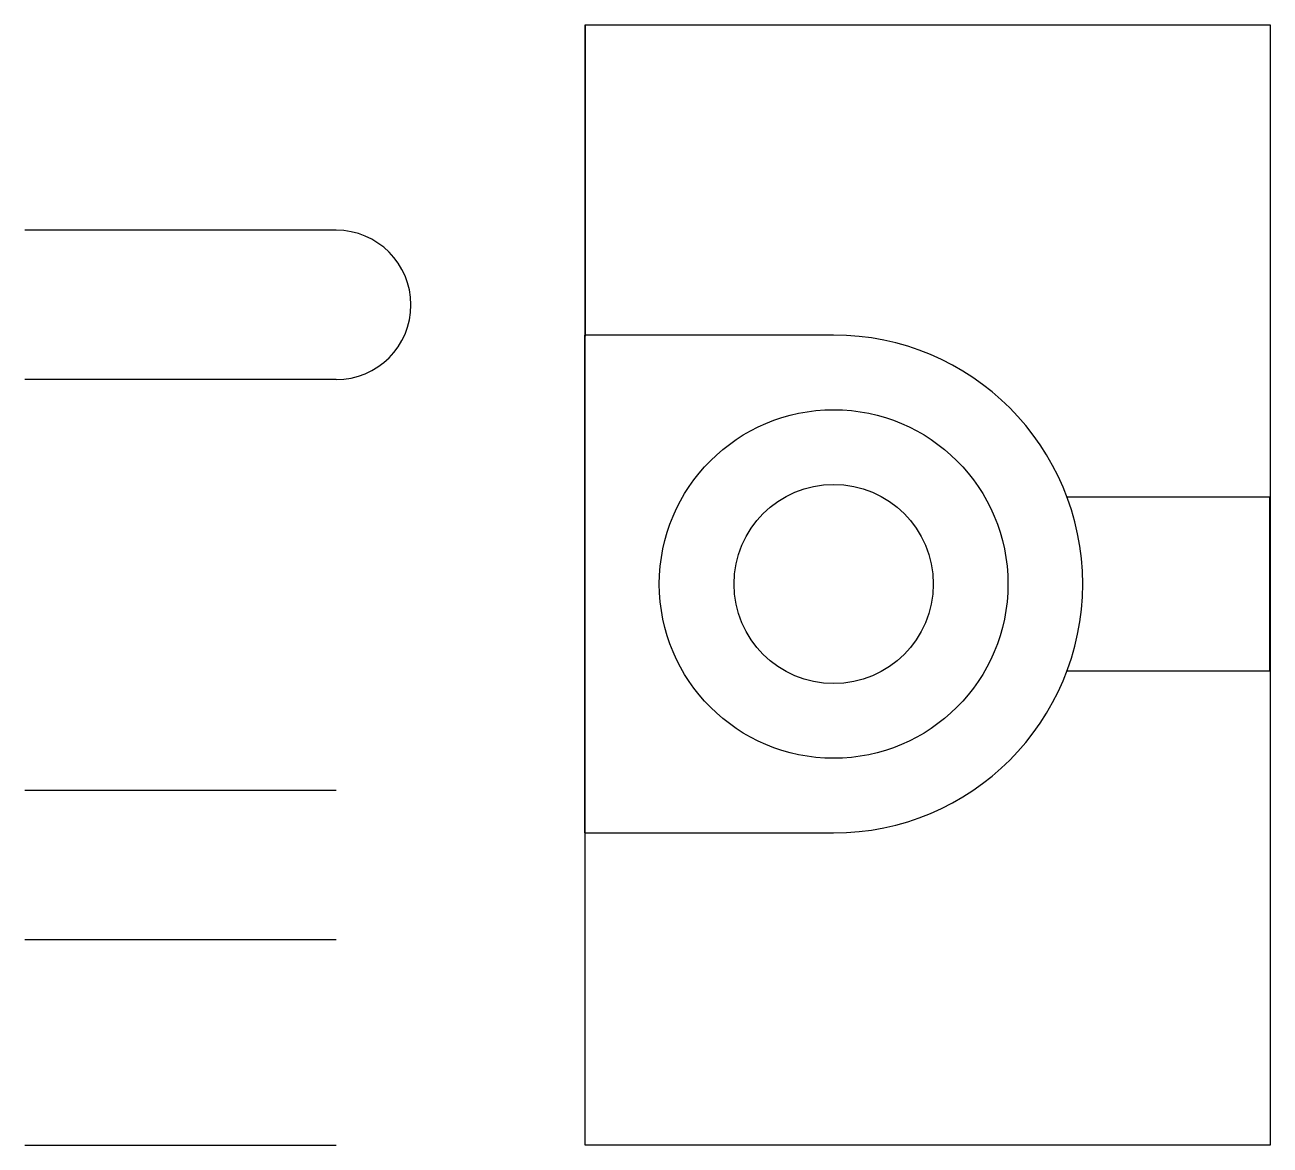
# Model space of a CAD drawing. Header units: millimetres. Extents: x 0 to 100, y 0 to 90.
import ezdxf

# ---------------------------------------------------------------- set-up
doc = ezdxf.new("R2010")
doc.units = ezdxf.units.MM

msp = doc.modelspace()

# ---------------------------------------------------------------- linework, layer by layer
for p, q in [((45, 90), (45, 65)), ((25, 73.5), (0, 73.5)), ((25, 61.5), (0, 61.5)), ((100, 52), (100, 38)), ((25, 28.5), (0, 28.5)), ((45, 0), (45, 25)), ((25, 16.5), (0, 16.5)), ((0, 0), (25, 0))]:
    msp.add_line(p, q)
msp.add_lwpolyline([(45, 90), (100, 90), (100, 0), (45, 0)], close=True)
at = {"elevation": 20}
msp.add_lwpolyline([(44.95, 25.08), (64.95, 25.08, 1), (64.95, 65.08), (44.95, 65.08)], format="xyb", close=True, dxfattribs=at)
msp.add_lwpolyline([(83.68, 52.08), (99.95, 52.08), (99.95, 38.08), (83.68, 38.08)], dxfattribs=at)
for radius in [14, 8]:
    msp.add_circle((64.95, 45.08, 20), radius)
msp.add_arc((25, 67.5), 6, 270, 90)

doc.saveas('drawing.dxf')
